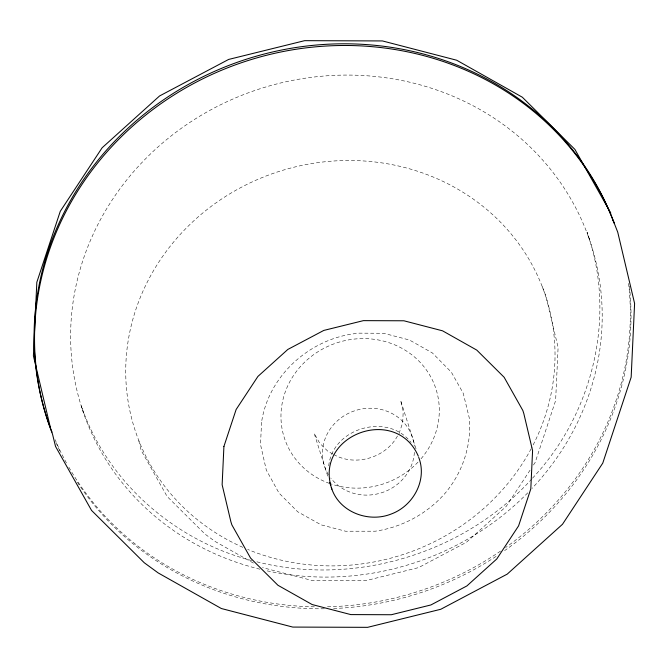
<?xml version="1.0" encoding="UTF-8"?>
<svg xmlns="http://www.w3.org/2000/svg" width="668" height="668" viewBox="0 0 668 668"><rect width="100%" height="100%" fill="white"/><g stroke="black" fill="none" stroke-linecap="round" stroke-linejoin="round"><path stroke-width="0.5" stroke-dasharray="3.34 2.5" d="M328.723 465.821C332.647 427.821 387.774 412.089 411.079 442.533M399.072 433.59L402.687 422.644L403.213 411.304L400.616 400.341L416.256 449.647M397.452 436.037C385.703 457.805 355.217 466.89 333.708 454.516M530.058 470.18L506.177 506.436L466.389 542.316L418.535 567.625L365.872 580.634L311.981 580.442L262.566 567.608M533.473 465.003L535.177 462.406L555.626 400.533L558.097 347.444L545.956 296.116L542.107 286.305M531.828 478.948C463.901 553.897 353.631 586.947 255.702 561.512M532.513 478.179C592.908 413.818 616.956 316.039 587.047 232.147L589.301 239.236M251.694 560.561C174.44 540.379 107.206 481.995 81.271 405.827L83.517 412.916M332.864 454.04L327.796 451.192L319.688 443.143L314.152 433.298L328.264 477.787M253.414 563.066L215.063 541.447L205.068 534.141L167.109 496.466L141.173 450.391L138.635 440.087M628.555 283.407A299.924 279.625 -17.6 0 1 505.618 547.551M500.557 551.083A299.924 279.625 -17.6 0 1 325.875 606.828M314.369 606.828A299.924 279.625 -17.6 0 1 68.478 466.573M66.441 462.949A299.924 279.625 -17.6 0 1 55.118 439.711M629.373 286.23A300.049 279.742 -17.6 0 1 504.582 550.632M496.04 556.427A300.049 279.742 -17.6 0 1 331.67 608.606M324.347 608.782A300.049 279.742 -17.6 0 1 75.935 480M59.811 450.95A300.049 279.742 -17.6 0 1 55.978 442.5M329.458 483.415A79.651 74.265 -17.6 0 1 290.572 380.334A79.651 74.265 -17.6 0 1 404.724 349.932A79.651 74.265 -17.6 0 1 420.756 459.108M418.026 462.122A79.651 74.265 -17.6 0 1 330.418 483.757M259.919 569.194A267.4 249.298 -17.6 0 1 96.209 227.863A267.4 249.298 -17.6 0 1 484.943 112.424A267.4 249.298 -17.6 0 1 532.062 488.375M527.77 492.842A267.4 249.298 -17.6 0 1 265.939 570.597M414.369 452.353A46.284 43.144 -17.6 0 1 381.027 492.942A46.284 43.144 -17.6 0 1 330.743 477.996M328.414 474.597A46.284 43.144 -17.6 0 1 354.791 410.736A46.284 43.144 -17.6 0 1 414.269 446.166M242.826 547.342A215.948 201.327 -17.6 0 1 149.148 278.489A215.948 201.327 -17.6 0 1 437.832 179.016A215.948 201.327 -17.6 0 1 531.644 447.827M531.16 448.729A215.948 201.327 -17.6 0 1 247.644 549.405M261.555 422.243L260.512 444.571L266.307 470.072L278.974 493.009L297.678 511.763L321.116 524.864L345.581 531.227L375.207 531.202C402.687 527.194 428.305 513.174 446.216 491.924C462.991 471.349 471.633 444.688 469.328 418.168L463.233 393.293L451.343 372.159L432.288 352.888L409.442 340.012L383.641 333.274L356.57 333.14L353.606 333.825C308.374 339.97 268.269 376.552 261.555 422.243"/><path stroke-width="1" d="M610.836 213.217L574.914 149.407L522.334 97.219L456.687 60.229L382.438 40.932L304.658 40.665L228.64 59.435L159.56 95.967L102.137 147.77L60.27 211.313L36.832 282.263L33.4 355.793L50.217 426.885M418.343 456.211C395.907 404.357 313.3 435.202 331.871 489.168M613.082 220.306L617.733 232.172L634.6 303.464L631.16 377.195L602.761 463.133L562.489 524.28L507.229 574.121L440.763 609.274L367.617 627.335L292.776 627.077L221.333 608.515L158.166 572.919L144.28 562.765L91.558 510.435L55.536 446.441L52.471 433.975A300.049 279.742 -17.6 0 1 232.447 65.94A300.049 279.742 -17.6 0 1 614.193 223.204M329.792 482.605L330.702 485.494M331.32 487.423C338.584 511.83 368.31 523.161 391.181 514.026C413.283 505.935 427.503 479.925 418.702 457.355M52.012 432.129A299.924 279.625 -17.6 0 1 232.439 64.053A299.924 279.625 -17.6 0 1 613.875 222.419M223.914 446.458L222.135 484.751L230.894 521.775L231.871 524.873L250.584 558.106L277.963 585.285L312.148 604.548L350.817 614.593L391.323 614.735L430.91 604.957L466.882 585.936L496.792 558.957L518.593 525.866L530.801 488.918L532.588 450.624L523.829 413.601L522.844 410.503L504.14 377.27L476.76 350.09L442.567 330.827L403.906 320.782L363.4 320.64L323.805 330.418L287.833 349.439L257.923 376.418L236.13 409.509L223.914 446.458"/></g></svg>
